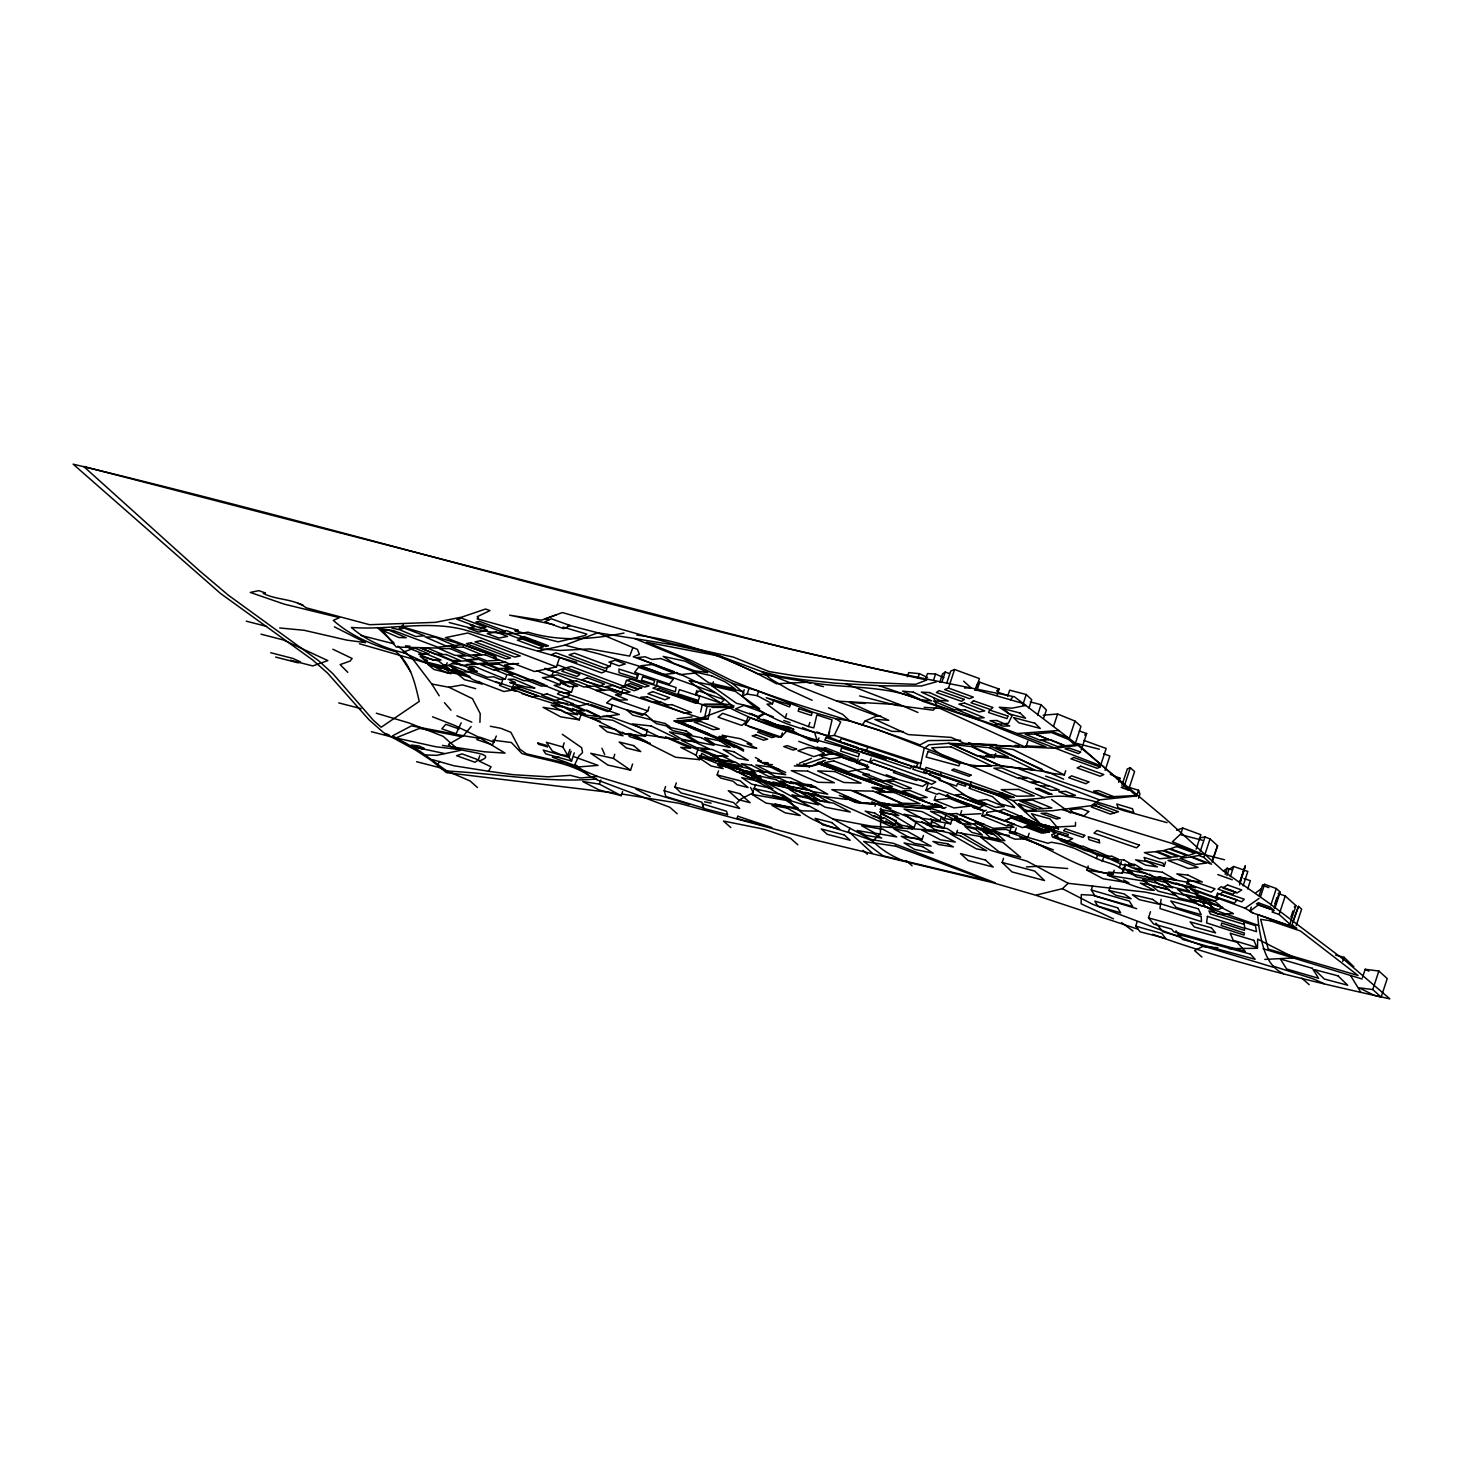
<?xml version="1.0" encoding="UTF-8"?>
<svg xmlns="http://www.w3.org/2000/svg" width="1463" height="1463" viewBox="0 0 1463 1463"><rect width="100%" height="100%" fill="white"/><g stroke="black" fill="none" stroke-linecap="round" stroke-linejoin="round"><path stroke-width="1.5" d="M569.125 692.145L569.052 695.821L553.965 701.161L495.354 681.557M880.891 808.07L880.397 833.745L872.771 841.006C844.864 828.991 809.99 826.266 789.709 801.212C762.186 781.974 731.354 767.874 699.661 756.956M1075.524 822.371L1075.451 826.046L1045.496 827.564L993.45 809.569L971.194 799.237L949.03 784.314L923.683 771.495M479.937 722.356L480.211 713.633L472.421 698.637L448.848 687.244L431.75 684.007L412.273 658.368L397.899 646.152M1054.183 830.362L1054.494 827.912L1045.295 825.041L1049.483 828.808L1068.337 834.532L1067.277 836.415L1055.353 832.374L1049.629 828.351M1119.03 861.524L1052.391 837.001L1051.714 834.696L1054.988 833.544L1031.36 817.616L1012.908 800.608L919.934 768.02L924.141 748.471L929.078 744.758L948.609 743.259L1018.98 746.66M700.594 712.079L702.277 704.563L730.275 704.508L734.115 705.989M708.202 718.589L710.287 709.189M744.246 689.786L742.216 695.949C765.167 719.613 797.298 728.263 828.314 735.633L832.063 719.869L816.866 714.913L813.794 727.879L808.509 726.562L785.302 717.876L766.996 704.178L772.482 703.794L773.836 699.68M796.018 733.274L791.849 731.646L797.024 733.402M785.704 772.482L765.149 763.521M872.808 802.346L876.154 804.303L860.244 802.821L856.897 800.864M730.11 742.527L725.941 742.344L674.041 720.912L678.21 721.094L709.354 733.951M792.489 731.372L793.257 731.884L763.229 719.284M1114.148 870.266L1112.794 874.38L1108.424 872.113L1122.34 873.192L1125.541 864.34M728.391 742.82L730.311 743.789M970.426 784.552L971.194 782.102L1014.28 797.408L1011.408 797.536L1000.546 793.33L998.882 794.098L924.945 769.666L926.134 767.417L971.176 782.156M940.362 774.768L941.148 772.318M757.706 760.522L765.899 764.308L757.706 760.522L761.235 760.705M794.263 765.881L809.569 766.557M868.601 779.98L819.17 762.241L817.122 763.339L944.019 808.417L821.475 764.71M875.258 803.9C906.841 805.016 881.604 807.046 871.619 802.035M674.26 721.021L677.954 722.484L708.129 718.68L678.009 722.338M445.794 666.817L438.571 660.965L420.174 656.412L427.397 662.264L445.794 666.817L447.148 662.702M459.181 729.013L445.776 724.295L441.826 728.848L456.109 733.731L461.211 722.832M513.769 684.007L511.739 690.189L499.45 685.361L501.26 684.19L502.614 680.076M478.401 759.864L462.034 753.884L456.602 755.713L475 762.26L478.401 759.864L479.754 755.749M505.338 679.143L474.433 666.506L469.221 666.799L474.305 668.884L467.867 669.286L487.307 677.223L493.726 676.82L500.108 679.435L505.338 679.143L506.692 675.028M494.293 742.216L479.846 737.187L476.773 739.565L492.446 744.923L496.323 736.035M561.408 680.569L560.055 684.684L542.426 677.662L551.642 676.656L552.996 672.541M556.47 666.927L467.867 632.985L445.483 637.63L496.323 657.125L493.47 657.71L510.057 664.074L513.275 663.397L534.452 671.517L556.47 666.927L559.177 658.697M518.597 663.489L504.57 665.007L513.787 668.682L504.863 669.652L563.657 693.078L571.466 692.237L573.496 686.074M562.834 746.99L546.412 742.29L552.392 751.122L560.932 754.725L567.882 755.585L562.834 746.99L564.188 742.857M579.293 719.833L561.646 710.341L543.029 707.324L560.676 716.833L579.293 719.833L581.323 713.67M567.882 755.585L569.912 749.403M574.246 752.823L571.539 761.053L569.089 757.468L571.119 751.287M605.993 671.096L555.885 652.809L551.551 654.638L601.659 672.907L605.993 671.096L607.346 666.982M610.053 666.451L574.465 653.175L569.07 654.839L604.64 668.097L610.053 666.451L611.406 662.337M610.949 709.226L560.494 691.597L557.403 693.956L607.858 711.585L610.949 709.226L612.302 705.111M596.63 690.609L604.804 690.353L594.71 686.147L586.535 686.403L619.891 700.082L627.426 699.826L615.393 694.834L621.172 694.742L622.525 690.627M624.408 686.458L571.283 666.47L566.51 667.75L619.654 687.756L624.408 686.458L626.438 680.277M622.598 791.556L621.245 795.671L599.446 784.131L600.799 780.017M637.1 678.43L636.972 674.754L618.922 669.048L619.05 672.724L637.1 678.43L638.453 674.315M632.601 763.997L630.571 770.16L613.436 758.401L614.789 754.286M647.798 710.927L611.991 698.454L606.56 702.953L642.403 715.407L647.798 710.927L649.151 706.812M645.549 736.236L612.723 720.235L590.924 717.73L623.75 733.713L645.549 736.236L647.579 730.055M695.565 694.504L698.93 690.957L724.258 699.625L720.893 703.173L695.565 694.504L696.918 690.39M664.202 790.678L702.057 802.309L703.703 808.161L665.848 796.53L664.202 790.678L665.555 786.545M674.918 787.021L733.603 802.565L739.693 808.454L681.026 792.928L674.918 787.021L676.272 782.906M712.06 685.964L735.176 691.286L759.626 708.659L736.529 703.337L712.06 685.964L713.414 681.831M699.332 755.566L711.878 758.858L701.71 753.372L699.643 759.681L696.022 755.237L698.052 749.056M717.181 774.951L740.113 780.785L748.087 787.551L737.187 784.771L733.091 781.224L720.857 778.097L717.181 774.951L718.534 770.836M742.216 695.949L747.172 694.065L749.202 687.903M745.325 724.88L750.519 717.949L787.405 730.311L781.004 737.023L745.325 724.88L748.032 716.651M772.482 703.794L757.194 695.657L758.547 691.542M752.183 794.427L786.015 800.371L798.323 808.344L765.954 803.059L752.183 794.427L753.536 790.313M754.25 788.703L782.998 794.958L791.154 800.334L762.424 794.08L754.25 788.703L755.603 784.589M785.302 717.876L786.655 713.761M781.004 737.023L782.358 732.908M808.509 726.562L809.862 722.448M773.25 716.724L764.783 713.725L757.285 718.04L772.098 723.856L789.142 727.038L793.915 729.616L792.452 731.719L817.598 741.997L818.951 737.882M828.314 735.633L829.667 731.518M819.865 755.804L832.996 753.683L822.115 755.274M842.231 757.304L867.852 766.722M856.733 762.936L861.542 759.516L895.1 771.312L893.454 772.501L916.313 780.529L918.289 779.121L927.963 782.522L922.531 786.399L888.206 776.707L866.206 768.971L868.748 767.161L856.733 762.936L858.086 758.822M866.206 768.971L867.559 764.856M869.699 762.205L873.722 759.864L935.735 781.937L931.712 784.296L869.699 762.205L871.052 758.09M907.371 676.729L908.724 672.614L919.404 673.657L927.56 677.515M875.039 806.278L875.88 803.736L889.376 804.376M918.051 677.771L919.404 673.657M925.384 679.765L927.414 673.583L935.57 674.022L943.909 677.771M933.54 680.204L935.57 674.022M939.813 682.197L942.519 673.968L945.189 672.066L949.396 673.529M874.179 815.44L885.298 822.425L894.954 824.437L896.307 820.322M941.825 682.361L945.189 672.066M946.652 683.404L950.712 671.06L954.571 669.505L979.405 678.594L976.022 688.872M948.481 688.031L973.316 697.12L969.457 698.656L944.623 689.585L948.481 688.031L954.571 669.505M925.933 790.331L931.766 787.112L983.593 805.473L979.35 807.814L938.825 793.33L937.07 794.299L925.933 790.331L927.963 784.15M914.119 827.765L891.991 814.361L879.574 811.892L901.72 825.297L914.119 827.765L916.149 821.584M934.308 800.115L949.524 798.396L969.219 806.223L954.004 807.942L934.308 800.115L935.662 795.982M922.092 839.543L907.316 831.313L894.058 829.027L908.834 837.238L922.092 839.543L923.446 835.428M931.071 824.437L920.062 817.524L903.969 814.178L914.96 821.09L931.071 824.437L932.425 820.322M975.071 690.408L977.101 684.227L979.661 682.233L999.101 689.036L997.071 695.199M976.955 690.463L979.661 682.233M940.106 820.944L922.111 811.636L904.024 809.021L922.056 818.329L940.106 820.944L941.459 816.829M956.967 816.098L955.613 820.213L941.312 812.825L930.431 811.252L944.714 818.622L946.067 814.507M921.8 821.657L926.939 824.876L943.708 828.332L945.061 824.218M930.651 818.823L933.943 820.725L950.603 823.852L951.956 819.737M1007.788 824.711L1013.987 827.253L993.322 828.332L960.331 814.781L961.685 810.667M969.274 788.264L970.847 786.198C985.971 792.105 1003.911 794.19 1014.755 807.631L1000.582 803.955L992.609 796.732L969.274 788.264L970.627 784.15M956.125 834.367L947.238 828.588L926.756 824.199L935.662 829.978L956.125 834.367L957.479 830.253M1007.641 696.351L1009.671 690.17L1026.221 694.523L1031.708 699.716L1029.001 707.946M994.365 757.651L971.231 746.532L953.053 744.594L976.516 755.658L994.365 757.651L995.718 753.536M982.057 815.879L987.763 814.617L1014.737 824.309L1006.763 825.973L982.057 815.879L983.41 811.764M1022.838 704.819L1026.221 694.523M865.31 703.484L849.454 702.441L888.773 720.29L874.819 719.375L908.377 734.609L951.297 737.425L964.245 743.295L1025.801 747.355L1027.831 741.174M1037.633 715.023L1041.016 704.727L1030.299 701.893M1043.668 718.168L1046.374 709.921L1041.016 704.727M1112.794 874.38C1075.579 869.333 1045.131 843.474 1009.452 832.557L1010.805 828.424M1002.173 862.457L1034.743 871.088L1044.545 880.543L1011.975 871.911L1002.173 862.457L1003.527 858.342M1009.452 832.557L1014.938 832.118L1016.291 828.003M1053.525 726.38L1057.584 714.017L1074.976 721.058L1080.956 726.416L1074.866 744.941L1064.534 745.764L1035.072 733.877L1051.495 732.542L1068.886 739.583L1074.866 744.941M1014.938 832.118L1027.794 837.385L1029.147 833.27M1068.886 739.583L1074.976 721.058M1064.351 774.896L1013.036 749.477L996.01 747.355L1047.343 772.775L1064.351 774.896L1065.704 770.782M1081.248 749.989L1086.662 733.53L1079.328 730.97M1100.085 766.996L1073.769 757.487L1070.934 758.822L1097.25 768.331L1100.085 766.996L1106.174 748.471L1083.918 740.424M1105.114 770.416L1109.85 756.005L1103.559 753.738M1123.511 879.94L1128.942 882.829L1103.12 878.769L1086.844 870.119L1088.198 866.005M1118.683 782.339L1120.036 778.225L1110.362 774.366M1123.511 870.503C1115.647 863.463 1105.37 862.786 1096.427 858.488L1097.78 854.374M1121.92 785.375L1127.333 768.916L1130.314 767.728L1134.575 771.568L1128.485 790.093L1121.243 787.441L1124.224 786.253L1130.314 767.728M1091.288 889.998L1129.308 901.062L1132.746 906.585L1094.964 895.905L1091.288 889.998L1092.642 885.883M1102.224 861.451L1103.577 857.336M1136.495 796.421L1138.525 790.239L1128.741 787.277M1138.561 798.213L1139.915 794.08L1138.525 790.239M1109.009 890.51L1124.114 893.911L1131.155 898.776L1116.05 895.356L1109.009 890.51L1110.362 886.377M1119.286 867.687L1121.316 861.506M1122.34 873.192L1124.37 867.01M1123.09 871.857L1125.12 865.675M1135.709 926.134L1161.878 933.522L1165.682 938.423L1140.098 931.803L1135.709 926.134L1137.062 922.019M1164.219 866.187L1163.012 863.152L1144.084 857.428L1145.31 860.482L1164.219 866.187L1165.572 862.073M1148.473 917.886L1237.076 942.263L1245.324 951.499L1173.856 931.84L1171.552 929.042L1153.667 924.031L1148.473 917.886L1150.503 911.723M1180.732 834.203L1182.762 828.04L1200.885 834.733L1196.167 849.125M1159.72 903.457L1201.214 916.57L1201.47 921.653L1159.994 908.541L1161.073 899.343M1186.712 883.652L1190.516 880.324L1215.003 888.827L1211.199 892.156L1186.712 883.652L1188.066 879.537M1200.245 851.375L1204.982 836.964L1210.047 838.921L1217.582 845.687L1212.169 862.164M1203.958 857.446L1198.892 855.489L1191.632 856.751L1211.492 864.212L1203.958 857.446L1210.047 838.921M1212.425 860.171L1217.582 845.687M1216.228 896.965L1218.734 893.692L1236.985 899.873L1234.479 903.146L1216.228 896.965L1217.582 892.851M1225.189 874.399L1227.219 868.217L1231.425 869.68M1226.908 875.624L1228.938 869.461L1233.693 866.462L1247.829 871.454L1243.093 885.865M1230.31 876.758L1233.693 866.462M1239.545 882.591L1245.232 866.005L1239.582 884.914M1239.819 882.463L1245.232 866.005M1247.665 888.937L1250.371 880.708L1243.916 878.495M1278.187 893.509L1285.227 895.959L1295.962 905.615L1289.891 924.141L1288.208 925.366L1252.2 912.747L1249.932 911.175L1251.286 907.06M1259.094 895.63L1262.478 885.334L1264.581 884.31L1276.303 888.535L1279.631 891.516L1274.218 907.993M1260.521 896.654L1264.581 884.31M1270.89 904.994L1276.303 888.535M1274.822 903.787L1276.852 897.624M1274.803 908.468L1280.216 892.009M1289.891 924.141L1279.137 914.485L1285.227 895.959M1290.915 917.136L1292.945 910.974M1292.835 922.184L1298.486 906.329L1301.631 909.145L1296.218 925.604M1292.396 924.835L1295.541 927.67L1291.482 926.298L1298.486 906.329M1342.723 961.429L1344.076 957.314L1335.591 955.065M1362.474 977.54L1365.18 969.292L1378.859 971.03L1387.235 978.564L1381.145 997.089L1374.013 995.242L1359.09 987.818L1372.769 989.555L1381.145 997.089M1372.769 989.555L1378.859 971.03M796.75 764.344C806.424 766.429 814.452 767.965 823.395 760.979M930.431 808.801L891.845 805.491L887.803 803.644L891.79 805.656L930.377 808.966L922.348 805.107M821.731 756.481L829.247 759.004M929.755 807.704L941.989 807.009L934.638 804.175M984.343 810.612L973.096 807.576M817.854 741.028L818.457 739.4M632.857 647.688L629.693 656.101L589.918 648.932L559.945 650.45L540.322 648.859M950.859 797.518L947.64 795.086M816.829 731.957L827.455 736.383L834.221 735.414L840.695 721.991L835.592 718.68L813.538 712.39L756.408 690.445L732.177 683.258L684.026 658.807L634.595 638.526L597.764 632.784L567.991 625.067M872.588 753.043L871.271 755.639L861.433 752.366L862.731 749.861L909.73 765.405M762.936 780.712L850.003 828.277L848.394 831.331L872.442 853.295M911.778 766.1L910.443 768.624L871.29 755.548M432.737 759.718L453.951 765.771L488.459 771.239L491.056 766.795L479.041 761.071C503.528 752.22 452.744 752.659 448.556 744.32L463.46 735.743L479.645 738.321M835.592 718.68L849.674 720.838L862.237 724.917L865.2 720.912L877.032 715.937L881.092 716.23M437.967 763.777L439.778 761.4M471.141 726.508L463.46 735.743L411.469 725.849L392.45 735.871L419.259 750.629L446.782 771.056C496.469 773.397 546.357 783.18 596.721 778.974L591.308 777.036C570.442 762.314 545.406 760.687 521.925 753.536L511.392 742.546L492.866 740.132M974.651 689.494L1010.384 699.789L1012.506 697.357M1283.49 973.681C1265.056 965.287 1261.911 943.251 1258.674 925.494L1192.729 902.433L1145.438 892.119L1068.191 883.305L1062.394 888.681L1036.755 894.954M403.386 624.701L398.302 629.547L391.773 627.974M736.675 803.169L741.247 798.816L753.354 792.708L750.464 787.35M1039.443 824.199L1037.834 825.662L1014.847 816.921L1018.504 816.336L1039.407 824.327L1003.764 809.185L999.43 811.069L1014.792 817.049L1021.851 815.933M996.522 691.011L999.101 689.036M1235.851 891.881L1232.742 894.277L1217.984 889.12L1221.13 886.743L1233.748 891.15M1084.632 735.066L1086.662 733.53M1224.074 870.595L1227.219 868.217M1256.022 892.649L1261.033 888.937M1249.932 911.175L1258.29 904.975L1274.127 910.535L1272.115 912.016L1279.137 914.485M1294.298 906.841L1295.962 905.615M1176.014 882.994L1245.104 908.194L1259.021 898.483M1018.98 820.03L1032.366 825.187L1030.574 825.735L1047.801 832.191L1049.611 831.661L1034.268 825.918M406.385 743.862L405.086 743.186M1015.011 816.391L1011.756 818.091L1032.128 825.918L1037.999 825.15L1044.545 827.564L1049.355 832.392L1030.665 825.443L1028.361 826.211L1045.899 832.685L1047.892 831.898M944.019 808.417L946.067 807.338M781.809 735.944L778.755 737.334L748.361 726.325M1136.202 796.018L1099.39 799.877L1091.325 805.656L1052.354 810.721L1024.502 811.526M947.713 794.793L945.628 795.707L984.032 811.343L986.172 810.283M1000.509 793.44L1002.539 792.617M799.383 763.265L811.581 758.236M803.242 764.783L824.529 757.505M809.185 766.831L825.351 760.321M407.244 653.687C387.201 649.06 366.847 641.306 351.376 627.444C389.249 630.443 427.635 620.001 464.832 629.931L537.945 651.181L564.937 645.146L597.764 632.784L637.393 649.389L639.441 654.382L633.241 656.777L674.26 671.682M612.979 792.8L446.508 772.683L431.512 760.559L415.894 750.281L383.69 732.707L368.969 719.723L327.383 672.907L312.643 659.959L220.547 593.484L73.15 464.155C357.996 532.477 638.636 618.026 925.055 679.637L926.811 679.984L915.655 684.3L912.363 684.227L863.975 682.38L796.951 676.107L769.154 671.59L733.347 657.106L671.279 643.427L562.341 612.576L541.42 620.202L509.618 615.173L554.203 624.756M679.765 673.913C698.272 682.746 718.37 691.706 732.506 706.501L700.759 718.205L675.924 721.222L727.824 742.655L743.551 751.159M556.269 614.826L545.352 618.886L548.625 619.855M1176.545 830.234L1182.762 828.04M415.766 647.652L402.855 652.224L447.349 672.889L477.322 671.371L419.972 647.725M395.943 737.919L419.588 728.373L460.936 736.547M1032.366 825.187L1022.564 827.601L1004.514 820.834L1011.994 817.36L1017.242 819.353M1114.477 812.934L1110.362 814.123L1091.38 807.009L1097.213 803.772L1118.518 811.746L1114.495 812.861L1094.159 805.327L1100.578 807.576M936.283 681.849L921.343 686.001L881.97 685.818L835.007 683.184L802.181 679.6L780.931 676.455L761.876 671.682L713.341 653.559L673.821 645L634.595 638.526M588.693 703.703L577.007 706.592L600.397 717.035L619.27 714.493L590.741 704.416M425.623 754.926L436.742 755.347L460.479 750.354M472.787 624.646L470.373 625.158L474.634 626.786L468.251 628.176L478.566 632.107L487.362 630.206L479.114 627.042M1026.057 705.422L1011.994 708.183L999.247 707.232L1012.085 715.718L1008.336 723.271L993.98 724.734L879.354 685.781M1199.532 837.915L1204.982 836.964M511.739 690.189L503.894 691.524L473.463 679.929L448.995 664.495L501.26 684.19M993.98 724.734L1017.242 733.53L1058.974 730.494M867.102 768.459L856.02 770.105L883.433 780.84L896.746 778.883L886.194 774.75M829.174 759.206L842.286 757.103M494.677 655.698L462.363 644.653L438.991 647.121M677.04 718.754L692.109 716.925M1077.115 745.545L1054.402 748.27L1023.551 746.861M1167.108 822.645L1124.041 810.721C1097.232 801.779 1069.179 791.812 1040.687 798.286L1012.908 800.608M505.979 662.318L466.569 664.513M560.055 684.684L554.111 685.324L571.466 692.237M1044.984 739.547L1040.961 739.967L1057.603 746.587L1064.643 745.435L1050.964 739.912M1116.744 778.572L1120.036 778.225M549.85 675.723L557.897 674.9L573.331 681.063L565.285 681.886L551.789 676.491M448.848 687.244L462.491 684.903L475.749 688.707M689.164 804.376L597.379 776.414L580.628 778.005L570.332 775.353L548.259 776.816L513.312 774.695L488.459 771.239M546.997 685.598L541.365 686.129L526.589 680.204L532.203 679.673L544.876 684.757M1043.21 715.188L1057.584 714.017M1042.936 808.655L1051.934 807.997L1032.476 800.096L1019.839 800.993L1038.145 809.021L1042.918 808.655L1023.46 800.736M925.366 806.497L936.85 805.711M937.948 807.137L942.044 806.863L934.583 804.321M558.775 756.755L552.319 757.176L578.616 766.923L598.074 765.387L573.734 756.609M1011.445 797.408L1008.263 797.609L998.918 793.97M869.205 774.274L862.731 774.64L878.66 781.151L887.31 780.675M960.331 814.781L980.96 813.702M624.006 633.04C592.259 639.422 559.652 641.91 527.978 632.162C501.096 636.807 475.018 629.2 449.178 622.525M964.556 688.031L970.975 687.701L963.623 681.191M1026.477 866.901L1039.315 866.242L1067.661 868.547M1264.764 959.399L1294.718 957.899L1257.668 939.136L1257.485 948.317L1228.792 948.609M1063.674 779.194L1048.203 772.135L1000.217 765.515L971.176 766.027L878.861 730.055L862.237 724.917M1022.802 777.475L1026.77 777.31L1038.785 782.303L1030.812 782.595L1018.833 777.621M1040.614 786.198L1048.678 785.613L1059.34 790.038L1051.348 790.313L1030.94 782.193L1038.913 781.9L1048.587 785.924M596.319 690.28L609.833 689.969L621.172 694.742M817.835 811.124L802.437 810.868L775.097 803.864M1026.679 838.902L1014.792 839.159L992.316 829.74L1006.178 829.43L1016.401 833.727M960.661 740.241L928.164 740.607L919.953 744.886C858.104 720.985 793.184 706.154 731.811 680.624L691.761 660.727L646.427 642.184L719.577 656.156L757.724 673.602L807.101 681.904C845.87 689.384 886.761 683.916 923.244 701.472L981.892 721.149L1045.917 746.77L1025.453 745.892M1026.605 837.604L1022.399 837.604L1046.301 847.772M704.453 704.306L726.014 704.343M732.506 706.501L707.086 706.464L704.636 717.455L708.074 718.827M712.079 707.434L733.64 707.47M903.457 731.573L891.973 731.354L865.2 720.912M917.959 712.481L899.836 704.672L837.019 701.124L761.876 671.682L770.983 679.125L788.996 689.695L812.13 700.283M832.977 818.987L871.271 826.156L943.891 830.911M996.01 744.685L972.712 743.899L968.689 742.674M1015.084 745.399L1019.236 745.6M895.393 828.332L823.34 796.494L804.778 792.324M451.043 663.708L459.912 664.165M542.663 694.431L521.34 687.317L513.787 686.787M763.649 762.516L768.075 762.753M765.899 764.308L772.446 764.655M567.863 703.465L554.056 702.624L570.607 710.104L584.414 710.945L569.93 704.416M924.195 707.361L940.051 708.403L1025.801 747.355M405.544 645.841L409.914 646.152M880.726 802.876L885.243 803.187M875.88 803.736L855.855 802.254L839.323 795.378M816.098 740.9L810.849 740.516L781.626 725.941L793.312 729.104M678.21 721.094L676.089 720.912L677.881 721.826M1217.893 947.731L1202.641 946.506L1194.576 950.566L1201.928 957.076M602.701 716.175L610.492 716.833L647.249 730.128M898.794 804.138L923.866 806.296L956.729 816.445M279.707 627.974L304.103 630.279L346.95 640.154L365.604 642.641L334.405 626.859M1128.705 863.865L1134.794 864.45L1142.219 868.967L1132.709 868.053L1124.626 864.231M985.788 755.603L990.25 756.097M994.712 756.59L1010.677 758.383L1034.67 769.995L1000.857 766.228L978.857 755.566M823.34 796.494L846.986 799.456M765.094 763.686L768.697 764.143M956.912 832.484L1004.898 840.713L995.005 832.118M644.36 734.847L666.762 737.827L690.701 748.306L680.734 747.355L696.022 755.237M621.812 793.988L678.777 803.242L812.276 839.36L991.951 882.463L1036.17 895.356L1138.104 929.261M1027.794 837.385L1047.947 843.273L1051.275 842.231L1061.443 844.041L1074.263 848.266L1096.427 858.488M977.906 823.011L983.922 823.87M1009.287 835.446L997.254 833.727L975.894 822.718M944.714 818.622L955.613 820.213M791.812 731.793L796.219 732.469M599.446 784.131L582.713 781.516L599.025 789.929L621.245 795.671M636.862 635.07C686.184 641.343 733.091 659.959 776.451 683.77L806.424 682.252L810.685 683.349M747.172 694.065L757.194 695.657M1086.844 870.119L1108.369 873.502M699.643 759.681L675.54 757.249L628.395 733.457M1064.918 840.091L1058.078 838.518L1054.512 835.464L1057.859 836.617M1150.595 884.804L1140.244 883.103L1154.197 890.364C1137.208 889.504 1122.724 880.635 1107.272 875.093L1143.682 881.055L1148.857 883.871M636.533 735.962L626.091 734.225L622.305 732.177M593.923 715.078L596.246 715.48M1122.158 872.058L1133.35 874.051L1124.462 869.059M824.894 801.541L811.892 799.127L825.095 807.192L850.332 812.056L833.563 803.15L829.228 802.346M1160.506 877.197L1185.633 881.915L1195.637 887.73L1172.028 883.305L1158.422 876.794M734.554 766.557L723.636 764.454L728.355 767.234L739.254 769.355L736.127 767.49M730.659 767.307L737.206 768.569M490.361 726.251L500.821 728.3L510.88 732.305L519.822 749.166L526.333 753.811L565.687 762.973L597.379 776.414M1147.285 873.722L1126.473 869.644L1134.886 874.691L1157.8 879.19L1149.369 874.124M743.039 691.432L689.091 680.588C743.826 727.33 819.243 739.309 886.45 759.004M850.003 828.277L871.015 839.469L893.344 843.328L995.059 882.738M1131.941 872.241L1127.479 871.345L1136.641 876.977L1152.259 880.141L1144.944 875.642M930.925 822.096L935.113 822.956L943.708 828.332M442.503 745.435L484.564 751.799L505.064 753.116L478.438 737.041L454.7 725.41L432.536 716.815M704.563 801.761L711.128 803.132M760.705 776.286L748.288 773.671L752.421 776.304L760.687 778.06M760.778 777.822L752.494 776.067L759.078 780.309L769.447 782.504M772.83 781.992L785.448 784.662L792.05 788.904L771.019 784.442L764.418 780.218M700.96 757.285L719.247 761.345L727.916 767.197L717.565 764.893L723.143 768.605L711.256 766.009L698.637 757.56M398.155 738.431L435.937 746.788L457.846 749.349L443.124 736.328L408.963 722.941L376.338 713.213M613.436 758.401L590.741 753.299L607.913 765.076L630.571 770.16M749.239 772.043L739.4 769.794L735.688 767.179M444.441 753.5L411.341 746.459M808.893 806.442L772.501 795.031M1159.976 883.908L1142.566 879.684L1149.022 884.694L1168.626 889.467L1162.171 884.438M361.105 635.454L393.657 643.757M466.843 674.553L359.441 643.775M427.47 660.27L423.465 659.264L430.671 665.226L448.702 669.743L442.942 664.97M1186.493 894.807L1202.257 898.739L1208.255 903.659L1190.48 899.233L1184.518 894.314M453.201 669.304L461.65 671.426M458.705 673.547L469.751 676.327M470.007 677.168L453.109 672.925L446.873 667.695M341.245 533.154L787.88 648.658L878.038 669.213L1014.371 696.772L1075.14 742.985L1164.493 817.78L1223.031 870.814L1269.317 903.311L1345.393 960.77L1389.85 998.845C1309.806 981.143 1229.798 962.252 1152.606 934.272M1099.408 749.239L1077.061 743.497L1135.928 795.506L1105.955 797.024L1045.588 776.14M814.928 684.446L823.45 686.641M859.622 695.931L895.795 705.239L933.12 710.232L936.923 706.592L934.089 698.491M1202.421 840.256L1180.074 834.513L1172.448 841.774L1202.147 854.026L1224.494 859.769M246.278 621.172L266.595 626.402M260.999 634.174L283.328 639.934L327.84 660.599L312.771 665.939L290.424 660.197M270.728 652.736L293.057 658.478L300.482 661.916L297.977 662.812L275.629 657.07M338.776 702.917L361.123 708.659M384.934 733.749L389.012 734.792M371.364 731.701L393.712 737.462M416.589 761.711L438.918 767.453L470.098 781.004L477.45 787.496M341.3 533.209L83.72 466.514L199.206 570.515L228.338 595.203L318.513 660.654L332.851 673.657L373.376 720.29L381.185 727.239L419.241 701.417C415.053 683.568 410.957 663.653 395.705 651.62C373.376 645.585 350.791 635.856 333.308 620.403L339.434 617.642L284.389 604.182L250.283 592.442L258.786 590.65L265.406 592.972L263.285 593.411C276.854 600.415 294.008 598.404 306.169 607.803L369.609 624.701L435.462 622.342L461.887 617.075L485.57 609.029L489.977 610.583L477.176 616.709L478.511 617.935L477.121 618.794L518.304 630.26L514.793 630.772L558.098 641.836L584.907 635.564L586.773 634.101L563.036 627.078M564.937 645.146L598.696 653.851L652.407 670.2L714.749 692.822M980.96 827.967L987.123 829.558L990.25 832.392L979.991 829.722L976.845 826.906M776.14 784.79L800.371 791.172M1273.633 967.336L1203.994 946.287L1092.642 904.262L1062.394 888.681M571.539 761.053L545.772 753.847L543.23 750.08L569.089 757.468M401.978 626.694L462.363 644.653M1153.886 877.526L1161.055 879.574L1163.341 878.477L1159.117 876.794M1010.384 699.789L1023.606 703.612M537.945 651.181L576.769 662.373M1263.099 948.737L1362.108 979.003M1122.505 868.291L1130.862 870.759M1062.175 809.588L1171.936 843.419L1200.977 854.666M545.608 669.14L621.592 692.218M605.865 671.17L657.783 686.074L652.955 688.195L690.664 700.521M572.124 709.354L522.09 693.663M1272.865 966.092L1312.786 978.692L1324.07 983.648M1136.66 908.669L1092.514 895.21L1081.285 894.625L1081.12 903.805L1113.489 918.837M920.867 763.412L834.221 735.414M623.567 692.859L701.38 718.315M702.277 704.563L705.477 705.605M636.24 735.688L629.913 733.621L629.163 736.456L650.249 743.332M997.675 692.164L1007.879 695.528M860.5 748.434L896.965 760.431M1051.202 828.863L1054.348 829.905M868.071 747.319L841.463 738.468L839.561 741.65L865.858 751.141L868.126 747.154L917.886 763.814L915.655 767.654L865.895 750.994M913.881 766.009L919.934 768.02M571.32 703.648L579.129 706.245M843.328 742.674L858.342 747.739M763.302 780.492L774 784.077M521.34 687.317L511.337 682.8M606.651 715.48L610.492 716.833M298.068 603.323L302.987 605.06M1296.84 928.237L1257.613 914.485L1258.674 925.494M1099.701 765.35L1017.242 733.53M783.802 720.491L790.148 722.759M885.792 786.088L905.158 792.964M935.259 803.662L941.715 805.948M818.347 763.009L924.47 800.718M511.52 689.896L515.744 691.396M1262.478 885.334L1268.896 887.657M1217.801 874.563L1232.248 879.775M1199.751 892.43L1218.332 899.123L1214.637 900.934L1196.076 894.24L1199.825 892.211L1190.589 889.157L1197.246 893.472M753.171 788.374L758.419 790.276M1051.897 731.591L1067.021 737.114M692.676 701.161L705.898 705.989M1252.785 912.784L1245.104 908.194M821.401 748.325L832.045 752.238M836.306 753.792L842.688 756.133M849.07 758.492L857.574 761.601M817.086 746.971L866.023 764.948M798.761 741.357L832.922 753.902M557.531 664.897L565.431 667.786L554.788 671.883L544.949 668.28M837.019 701.124L877.032 715.937M1053.378 849.875L1019.857 837.275M877.05 804.248L907.042 816.537L925.86 829.155M594.636 778.956L669.853 807.265L677.204 813.757M1017.443 768.276L1099.39 799.877M1017.096 817.195L1037.999 825.15M665.628 736.803L718.15 757.706M845.98 683.898L899.836 704.672M521.175 636.972L532.349 641.269L534.855 640.721L523.791 636.442M576.02 710.488L585.218 713.999L576.294 712.847L600.36 721.497M902.799 860.518C891.022 855.818 879.757 848.705 871.015 839.469M1044.71 797.847L971.176 766.027M537.195 670.895L551.642 676.656M827.455 736.383L841.188 741.942M948.957 796.475L981.929 809.899M499.852 669.085L512.727 674.315L506.948 674.699L494.073 669.469M471.854 722.137L456.858 715.809M802.474 727.605L814.635 732.634L817.598 741.997M678.174 721.241L730.074 742.674M676.363 672.45L677.844 673.071M846.766 796.951L861.213 803.114L855.818 802.419L845.559 797.865M843.346 796.091L853.679 800.517M773.378 767.051L779.578 769.684M948.609 743.259L1000.217 765.515M751.452 713.834L757.688 716.577M766.155 720.345L793.129 732.03M749.44 713.249L759.279 717.565M989.317 745.6L1042.113 769.337M975.327 822.608L993.359 831.185M922.293 805.272L930.377 808.966M332.851 649.225L352.144 658.478L350.169 661.038L340.129 664.604L347.773 672.322M803.37 763.887L809.533 766.722M881.531 814.031L895.923 820.67M828.442 707.818L842.706 714.401L849.674 720.838M1121.572 922.586L1132.984 930.98M586.462 710.012L600.324 716.742L586.48 715.169L572.636 708.439M961.264 833.05L990.414 850.259L1027.081 861.177L1068.191 883.305M1365.18 969.292L1368.911 971.158M883.012 804.266L890.912 808.381L885.883 807.631L878.001 803.516M637.173 736.657L647.03 741.814M740.443 768.843L761.162 779.761M872.771 802.492L876.154 804.303M855.16 800.115L860.244 802.821M635.765 788.904L650.304 796.695M743.679 749.934C739.382 745.709 708.824 734.554 734.572 747.447M755.347 757.523L759.279 759.644M907.389 826.229L912.217 828.899M734.079 765.46L738.778 768.057M942.391 819.079L950.603 823.852M739.382 768.989L747.812 774L736.913 771.897L728.464 766.886M718.735 759.169L724.404 762.57M717.858 758.913L723.984 762.625M1051.641 799.511L1070.605 813.062M550.728 675.303L569.217 686.641M895.447 822.956L902.488 827.4L892.832 825.388L885.773 820.962M883.835 817.451L894.954 824.437M973.37 824.071L981.563 829.356L965.708 825.992L959.143 821.749M562.267 734.261L581.616 747.684L582.585 752.549L578.781 756.188L574.886 764.399L589.04 775.408M732.177 683.258L744.027 693.133M478.968 681.447L482.168 684.117L464.484 679.673L458.084 674.333M393.949 642.86L377.564 627.7M1301.814 978.144L1309.166 984.654M906.2 860.591L912.089 865.803M863.005 850.405L867.413 854.301M797.847 844.791L790.495 838.281L764.472 829.283L723.472 821.054L730.823 827.546M1124.224 786.253L1128.485 790.093M451.006 710.232L444.441 702.661M1344.076 957.314L1353.824 966.714M1155.935 923.19L1163.03 931.821L1180.915 936.814L1175.941 930.779M400.295 655.808L410.664 671.755M439.211 695.785L431.75 684.007M1350.623 975.656L1360.791 992.225M896.417 858.031L896.91 859.147M601.933 748.233L604.676 754.469M1207.45 916.387L1206.573 922.897L1244.025 935.058L1244.464 933.101L1221.166 925.53L1221.715 923.025L1244.446 930.358L1244.72 928.402L1207.45 916.387M657.344 681.465L656.503 685.635L675.284 691.725L676.125 687.555L657.344 681.465M798.889 708.714L798.158 711.164L811.325 715.48L812.056 713.03L798.889 708.714M859.366 753.646L858.324 756.865L840.585 751.049L841.646 747.831L859.366 753.646M699.735 696.297L698.345 700.484L677.991 693.809L679.417 689.622L699.735 696.297M642.714 676.711L641.526 680.167L653.504 684.099L654.729 680.642L642.714 676.711M1007.916 716.065L1006.983 718.607L988.604 712.554L989.555 710.012L1007.916 716.065M928.182 751.342L926.097 757.029L958.832 765.881L959.874 763.503L928.182 751.342M927.067 770.836L926.061 773.616L912.839 769.264L913.863 766.502L927.067 770.836M790.349 704.782L789.508 706.94L766.21 697.705L790.349 704.782M966.165 784.241L965.397 786.216L957.515 783.601L956.546 786.015L939.301 780.309L940.124 778.298L929.426 774.768L930.395 772.427L966.165 784.241M987.159 812.367L986.409 814.05L988.458 815.421L1004.441 821.054L1013.054 816.994L996.449 810.831L987.159 812.367M737.864 816.263L736.822 818.494L771.934 827.583L737.864 816.263M826.12 737.59L824.785 740.004L857.592 750.958L858.909 748.544L826.12 737.59M673.382 679.198L669.432 684.117L634.613 672.267L638.545 667.366L673.382 679.198M1084.723 835.391L1083.059 837.403L1063.601 830.783L1065.265 828.771L1084.723 835.391M1222.794 891.845L1220.233 894.405L1241.721 901.793L1244.282 899.233L1222.794 891.845M1088.691 811.526L1083.973 815.952L1072.763 812.166L1069.874 809.569L1081.322 808.637L1088.691 811.526M1139.476 845.157L1136.55 847.845L1094.013 833.124L1096.976 830.454L1139.476 845.157M746.496 721.588L741.814 725.447L718.004 717.144L722.685 713.304L746.496 721.588M973.572 700.759L971.011 702.752L990.433 709.537L993.011 707.543L973.572 700.759M1080.572 752.037L1078.542 753.591L1065.082 748.818L1069.581 748.196L1080.572 752.037M564.7 669.066L561.847 671.188L576.989 676.473L579.823 674.352L564.7 669.066M964.245 699.405L961.575 701.326L936.43 692.493L939.118 690.591L964.245 699.405M698.253 701.929L696.077 703.356L656.85 689.512L659.045 688.085L698.253 701.929M1088.801 781.919L1085.912 783.747L1068.703 777.658L1071.593 775.829L1088.801 781.919M1227.603 884.987L1222.849 887.968L1236.966 892.979L1241.74 889.979L1227.603 884.987M971.011 775.079L969.073 776.286L951.791 770.16L953.748 768.953L971.011 775.079M764.418 712.956L757.688 716.833L735.505 708.915L743.936 705.422L764.418 712.956M1222.629 907.371L1218.679 909.547L1213.815 908.285L1206.737 902.452L1222.629 907.371M424.051 748.379L422.551 749.111L411.304 745.051L419.186 745.984L424.051 748.379M1258.491 902.836L1256.388 903.86L1273.542 910.041L1270.213 907.06L1258.491 902.836M1080.682 766.191L1077.115 767.929L1100.194 776.25L1103.76 774.53L1080.682 766.191M548.552 620.074L544.785 621.866L563.639 628.669L570.186 625.561L551.332 618.758L548.552 620.074M1059.578 833.947L1054.201 836.434L1067.313 841.188L1072.69 838.683L1059.578 833.947M652.717 691.615L647.963 693.7L664.86 699.844L669.615 697.76L652.717 691.615M587.303 677.753L581.853 679.874L599.08 686.184L604.566 684.081L587.303 677.753M1176.673 846.547L1170.455 848.759L1188.578 855.453L1194.814 853.24L1176.673 846.547M641.745 687.756L638.435 688.927L626.969 684.684L630.315 683.532L641.745 687.756M626.676 685.416L623.147 686.659L634.247 690.755L637.777 689.512L626.676 685.416M808.125 747.483L797.92 750.738L813.794 756.645L824.364 753.262L816.409 748.91L808.125 747.483M1186.584 855.453L1181.592 856.934L1164.091 850.387L1169.083 848.906L1186.584 855.453M615.32 660.234L608.919 662.136L618.904 665.848L625.286 663.964L615.32 660.234M521.834 638.874L517.335 640.154L538.695 648.164L543.212 646.884L521.834 638.874M404.282 628.102L399.088 629.529L415.693 636.496L424.599 635.783L404.282 628.102M1059.87 818.146L1056.707 819.006L1041.089 813.355L1046.392 813.135L1059.87 818.146M535.037 640.739L532.459 641.416L545.937 646.481L548.515 645.805L535.037 640.739M546.888 693.828L541.767 695.199L568.156 705.129L573.277 703.758L546.888 693.828M1026.752 826.028L1024.447 826.65L1041.619 833.105L1043.96 832.502L1026.752 826.028M1028.489 825.827L1026.66 826.321L1043.851 832.794L1046.027 832.319L1028.489 825.827M631.266 679.179L626.914 680.332L644.744 687.061L649.097 685.909L631.266 679.179M796.567 749.111L793.001 750.062L783.784 746.587L787.368 745.655L796.567 749.111M756.206 734.847L752.147 735.871L763.576 740.187L767.654 739.181L756.206 734.847M760.431 731.409L757.487 732.14L771.879 737.59L774.841 736.858L760.431 731.409M461.448 618.099L456.785 619.16L481.272 628.487L485.917 627.408L461.448 618.099M825.425 747.794L820.304 748.91L850.954 760.614L856.056 759.498L825.425 747.794M504.918 631.028L501.462 631.76L475.932 621.976L479.407 621.263L504.918 631.028M470.812 642.751L466.404 643.665L506.088 658.88L510.514 657.966L470.812 642.751M480.577 640.721L475.018 641.873L514.72 657.088L520.261 655.936L480.577 640.721M833.691 760.851L824.73 762.644L848.211 771.659L857.172 769.867L833.691 760.851M523.571 637.21L518.286 638.234L501.023 631.614L506.308 630.571L523.571 637.21M964.556 703.063L958.868 704.142L979.113 711.951L984.818 710.872L964.556 703.063M495.994 631.961L487.252 633.607L498.828 638.069L507.57 636.442L495.994 631.961M613.344 685.47L606.048 686.549L622.708 693.078L630.023 691.999L613.344 685.47M518.14 688.195L511.867 689.055L531.526 696.79L537.799 695.931L518.14 688.195M1190.681 856.934L1179.964 858.342L1195.582 864.487L1206.298 863.079L1190.681 856.934M998.04 807.247L995.754 807.503L978.29 800.554L986.775 799.603L1004.24 806.552L998.04 807.247M652.096 664.513L641.013 665.738L663.123 674.534L674.242 673.309L652.096 664.513M961.74 794.281L955.577 794.976L979.954 804.668L986.153 803.992L961.74 794.281M1177.788 859.384L1168.041 860.463L1188.285 868.51L1198.032 867.431L1177.788 859.384M660.801 658.515L651.876 659.466L645.128 656.777L637.173 657.619L679.929 674.681L696.809 672.889L660.801 658.515M1048.825 739.656L1040.796 740.497L1025.252 734.298L1035.018 734.079L1048.825 739.656M1113.946 796.75L1109.027 797.262L1093.556 791.081L1098.494 790.587L1113.946 796.75M700.484 721.46L694.23 722.1L713.066 729.635L719.302 728.995L700.484 721.46M1163.067 850.68L1156.739 851.228L1171.424 857.135L1177.752 856.587L1163.067 850.68M466.551 660.691L452.341 661.898L461.247 665.5L475.457 664.275L466.551 660.691M671.919 704.617L664.458 705.257L684.062 713.158L691.505 712.518L671.919 704.617M1035.859 809.953L1027.849 810.63L1024.283 809.478L1018.614 803.626L1035.859 809.953M1155.715 851.667L1144.395 852.618L1159.592 858.744L1170.93 857.793L1155.715 851.667M576.349 680.825L569.93 681.337L583.865 686.988L590.321 686.476L576.349 680.825M909.803 790.441L902.324 791.008L919.678 798.03L927.14 797.445L909.803 790.441M956.491 813.519L948.28 814.159L972.456 823.943L980.649 823.303L956.491 813.519M486.685 664.476L480.925 664.86L493.854 670.127L499.633 669.743L486.685 664.476M660.782 702.112L656.393 702.368L663.16 705.148L667.567 704.873L660.782 702.112M893.966 781.187L887.108 781.626L904.573 788.758L911.467 788.338L893.966 781.187M485.167 654.747L473.409 655.461L486.941 660.983L498.7 660.288L485.167 654.747M647.103 696.827L640.867 697.211L652.553 701.984L658.789 701.6L647.103 696.827M468.471 655.662L458.102 656.21L467.41 660.032L477.761 659.484L468.471 655.662M477.889 659.082L467.538 659.648L477.285 663.635L487.636 663.086L477.889 659.082M964.757 709.774L958.082 710.122L977.503 718.095L984.178 717.748L964.757 709.774M514.866 674.15L508.649 674.461L523.663 680.624L529.899 680.313L514.866 674.15M1233.327 913.589L1218.332 914.357L1205.402 906.402L1196.259 894.844L1233.327 913.589M951.005 746.861L931.803 747.776C947.878 761.363 970.408 767.526 991.439 765.771L951.005 746.861M1065.814 791.392L1058.773 791.702L1068.411 795.689L1075.451 795.36L1065.814 791.392M428.696 653.833L423.319 654.052L409.11 648.182L414.504 647.963L428.696 653.833M873.923 778.901L867.303 779.176L885.92 786.875L892.54 786.582L873.923 778.901M568.504 682.544L560.347 682.874L569.436 686.641L577.592 686.312L568.504 682.544M1026.496 778.17L1018.559 778.462L993.834 768.221L1001.808 767.929L1026.496 778.17M463.314 647.067L451.756 647.469L470.025 655.058L481.565 654.638L463.314 647.067M939.155 700.96L933.559 701.124L954.132 709.701L959.746 709.518L939.155 700.96M426.41 653.943L418.692 654.144L433.286 660.252L441.003 660.051L426.41 653.943M499.048 664.22L488.88 664.458L498.609 668.518L508.795 668.28L499.048 664.22M996.724 720.509L989.976 720.674L1002.96 726.105L1009.708 725.941L996.724 720.509M427.799 648.255L421.6 648.383L435.736 654.327L441.954 654.18L427.799 648.255M534.708 688.012C526.095 687.72 517.993 684.684 509.746 682.49L515.488 682.435L508.082 679.307L513.86 679.234L534.708 688.012M883.871 790.934L880.305 790.989L871.875 787.441L875.459 787.387L883.871 790.934M1018.705 789.398L1001.277 789.654L1016.84 796.219L1034.25 795.945L1018.705 789.398M450.129 648.603L439.083 648.621L455.011 655.387L466.057 655.369L450.129 648.603M1083.315 846.364L1075.433 846.364L1085.363 850.588L1093.227 850.588L1083.315 846.364M446.361 654.546L438.443 654.473L452.561 660.526L460.461 660.599L446.361 654.546M711.987 749.458L701.216 749.294L717.327 756.243L728.099 756.389L711.987 749.458M1095.019 850.46L1086.588 850.296L1099.408 855.855L1107.838 856.02L1095.019 850.46M435.133 637.173L425.221 636.972L446.873 646.353L456.785 646.555L435.133 637.173M873.064 791.136L853.13 790.715L884.146 804.175L904.079 804.595L873.064 791.136M1068.228 840.75L1060.309 840.585L1072.928 846.053L1080.864 846.217L1068.228 840.75M440.345 648.127L396.272 647.067L380.965 628.852L393.328 630.516L440.345 648.127M388.774 630.114L381.368 629.931L398.85 637.539L406.293 637.722L388.774 630.114M885.664 788.411L877.562 788.191L886.267 791.977L894.35 792.178L885.664 788.411M807.722 771.092L791.3 770.654L817.963 782.284L834.404 782.723L807.722 771.092M894.368 792.525L876.3 791.94L901.976 803.187L920.044 803.772L894.368 792.525M834.715 771.531L817.579 770.91L843.913 782.486L861.03 783.107L834.715 771.531M1038.968 788.594L1035.511 788.466L1048.642 794.244L1052.098 794.372L1038.968 788.594M1111.935 856.294L1102.114 855.946L1108.515 858.763L1118.317 859.11L1111.935 856.294M851.064 790.367L831.807 789.636L863.005 803.388L882.262 804.12L851.064 790.367M1123.968 859.988L1110.691 859.366L1122.158 864.67L1134.337 865.84L1123.968 859.988M929.48 692.548L921.324 692.109L940.087 700.521L948.225 700.978L929.48 692.548M793.842 783.51L790.404 783.254L776.03 776.652L790.057 777.713L804.193 784.205L790.239 781.845L793.842 783.51M810.795 784.808L804.65 784.223L810.447 786.966L816.592 787.551L810.795 784.808M913.314 692.164L902.634 691.139L920.977 699.808L931.657 700.85L913.314 692.164M989.902 747.794L971.45 745.892L989.463 754.542L1008.263 756.92L989.902 747.794M694.047 741.595L681.209 740.26L696.662 747.666L709.5 749.001L694.047 741.595M726.142 737.224L718.936 736.438C731.189 741.686 743.515 746.679 756.792 748.325L747.154 743.679L751.909 744.192L740.662 738.778L722.082 735.267L726.142 737.224M651.09 725.977L632.272 723.911L660.106 737.352L678.942 739.455L651.09 725.977M1187.938 875.093L1176.801 873.868L1191.175 880.817L1202.312 882.043L1187.938 875.093M722.887 756.353L710.707 754.926L722.759 760.815L734.938 762.26L722.887 756.353M895.777 846.199L863.591 841.426L883.03 855.818L987.726 880.744L895.777 846.199M770.562 767.033L755.822 765.058L771.001 772.72L785.741 774.695L770.562 767.033M1162.427 872.259L1133.971 868.437L1153.85 876.849L1176.087 880.086L1162.427 872.259M707.58 672.578L694.834 670.859L673.62 663.288L663.178 656.412L684.958 661.13L707.58 672.578M1270.487 920.794L1260.667 919.349L1268.202 949.066L1358.085 975.51L1300.516 931.035L1270.487 920.794M751.561 765.186L741.211 763.668L754.926 770.782L765.259 772.299L751.561 765.186M936.631 832.282L921.818 830.07L940.49 839.817L955.302 842.048L936.631 832.282M1147.303 861.597L1135.599 859.805L1145.694 865.127L1157.398 866.901L1147.303 861.597M767.709 772.391L758.053 770.91L768.532 776.432L778.206 777.932L767.709 772.391M947.64 843.804L932.919 841.426L938.697 844.535L953.419 846.912L947.64 843.804M747.959 773.525L737.809 771.842L747.374 777.054L757.541 778.737L747.959 773.525M917.978 839.031L901.226 836.269L914.375 843.383L931.108 846.163L917.978 839.031M563.767 707.159L551.167 705.02L564.956 712.591L577.556 714.749L563.767 707.159M796 783.674L780.218 780.986L791.081 786.984L806.881 789.691L796 783.674M815.312 787.277L799.054 784.461L811.508 791.373L827.784 794.19L815.312 787.277M883.158 829.393L861.542 825.662L875.148 833.197L896.764 836.927L883.158 829.393M872.972 833.252L857.099 830.509L865.785 835.318L881.677 838.08L872.972 833.252M787.021 808.07L771.915 805.363L785.192 812.843L800.279 815.549L787.021 808.07M960.46 835.739L950.109 833.837L976.406 848.887L986.739 850.789L960.46 835.739M960.606 821.676L956.253 820.834L959.655 822.846L970.938 825.022L961.831 819.445L954.608 817.982L960.606 821.676M799.749 791.3L788.904 789.197L800.151 795.89L811.032 797.975L799.749 791.3M808.454 793.586L799.566 791.867L810.831 798.56L819.737 800.279L808.454 793.586M818.347 796.018L808.289 794.08L819.573 800.755L829.612 802.693L818.347 796.018M701.49 737.736L685.982 734.7L698.528 742.216L714.035 745.252L701.49 737.736M683.824 734.719L669.542 731.939L681.648 739.181L695.931 741.96L683.824 734.719M733.914 751.744L723.271 749.659L737.608 758.255L748.251 760.339L733.914 751.744M736.236 762.552L709.61 757.359L715.297 760.778L742.381 766.246L736.236 762.552M729.964 764.399L718.918 762.205L723.344 764.893L734.389 767.069L729.964 764.399M751.214 772.226L743.661 770.708L748.325 773.543L755.877 775.043L751.214 772.226M892.558 811.819L880.013 809.313L886.267 813.117L898.831 815.623L892.558 811.819M811.032 790.642L787.862 785.96L796.11 791.026L819.262 795.707L811.032 790.642M922.659 846.675L904.061 842.907L914.613 849.4L933.211 853.185L922.659 846.675M874.856 813.117L865.182 811.105L873.813 816.537L883.487 818.53L874.856 813.117M719.759 740.863L704.636 737.681L715.041 744.32L730.183 747.502L719.759 740.863M748.709 768.55L730.293 764.637L737.425 769.209L755.822 773.122L748.709 768.55M776.03 779.596L754.981 775.116L764.143 781.023L785.174 785.485L776.03 779.596M762.955 782.193L741.686 777.621L751.671 784.131L772.958 788.722L762.955 782.193M808.984 798.505L791.977 794.811L801.651 801.175L818.658 804.851L808.984 798.505M686.11 731.043L667.384 726.928L672.962 730.659L691.706 734.773L686.11 731.043M987.196 838.683L980.759 837.238L998.973 851.759L1020.699 857.3L1002.63 842.249L987.196 838.683M665.244 723.508L652.041 720.509L656.576 723.673L669.78 726.672L665.244 723.508M711.548 675.76L692.602 671.426L708.75 682.8L735.103 688.835L725.209 681.849L711.548 675.76M1152.606 899.379L1132.344 894.698L1139.293 899.654L1159.556 904.335L1152.606 899.379M615.393 729.562L599.428 725.593L607.145 731.847L623.073 735.816L615.393 729.562M633.57 745.618L619.142 742.015L626.365 747.977L640.776 751.598L633.57 745.618M1166.194 882.573L1152.551 879.172L1158.989 884.438L1172.631 887.84L1166.194 882.573M1195.216 893.802L1177.441 889.358L1184.299 894.99L1202.037 899.416L1195.216 893.802M1169.028 889.888L1151.381 885.481L1158.275 891.168L1175.923 895.575L1169.028 889.888M1207.981 903.476L1192.235 899.544L1199.148 905.231L1214.893 909.163L1207.981 903.476M445.063 668.737L427.818 664.403L433.816 669.396L451.043 673.73L445.063 668.737M1187.17 895.905L1171.954 892.064L1178.776 897.807L1194.009 901.647L1187.17 895.905M646.207 714.877L626.621 709.884L632.693 715.096L652.26 720.07L646.207 714.877M456.566 671.462L450.311 669.871L444.203 664.641L450.458 666.232L456.566 671.462M975.638 829.265L965.05 826.577L971.907 832.41L982.496 835.099L975.638 829.265M1215.058 901.373L1199.971 897.551L1205.293 902.068L1220.38 905.89L1215.058 901.373M831.88 822.608L815.11 818.366L822.773 824.876L839.561 829.119L831.88 822.608M1189.419 891.296L1171.223 886.633L1162.372 879.336L1183.567 886.176L1189.419 891.296M740.022 793.732L728.263 790.697L738.376 799.658L750.135 802.693L740.022 793.732M990.542 831.496L980.283 828.844L983.721 831.935L993.98 834.587L990.542 831.496M994.054 834.367L983.794 831.716L989.976 837.275L1000.235 839.927L994.054 834.367M985.477 860.079L960.496 853.606L968.268 860.591L993.249 867.047L985.477 860.079M844.224 834.916L821.273 828.972L827.235 834.331L850.186 840.274L844.224 834.916M727.568 814.635L703.612 808.417L702.331 803.827L726.544 811.252L727.568 814.635M1020.132 713.048L1003.581 708.695L1009.068 713.889L1025.618 718.242L1020.132 713.048M1337.987 975.839L1314.634 969.658L1324.362 979.058L1347.734 985.239L1337.987 975.839M1034.926 723.252L1013.493 717.565L1018.815 722.759L1040.284 728.446L1034.926 723.252M1250.408 954.114L1177.916 934.29L1182.653 939.465L1255.144 959.289L1250.408 954.114M1058.554 828.899L1040.156 823.797L1031.543 813.757L1049.959 818.859L1058.554 828.899M1211.419 927.853L1190.077 921.891L1194.283 926.957L1215.607 932.9L1211.419 927.853M547.363 746.77L538.64 744.32L537.598 742.893L546.394 745.38L547.363 746.77M1198.362 908.834L1170.729 900.97L1176.343 907.572L1201.214 914.704L1198.362 908.834M1312.311 968.305L1280.363 959.015L1286.635 969L1318.584 978.29L1312.311 968.305M1117.695 907.828L1094.854 901.135L1097.817 906.127L1120.658 912.821L1117.695 907.828M1253.864 940.362L1230.2 933.248L1233.218 940.307L1256.863 947.421L1253.864 940.362M1132.435 808.765L1116.781 804.01L1118.171 807.85L1133.825 812.605L1132.435 808.765M1244.355 924.451L1210.34 914.009L1208.932 910.955L1243.861 921.745L1244.355 924.451M1098.987 840.018L1088.289 836.708L1088.966 839.652L1099.682 842.962L1098.987 840.018M1255.455 925.622L1243.788 921.983L1244.867 928.036L1256.534 931.675L1255.455 925.622"/></g></svg>
